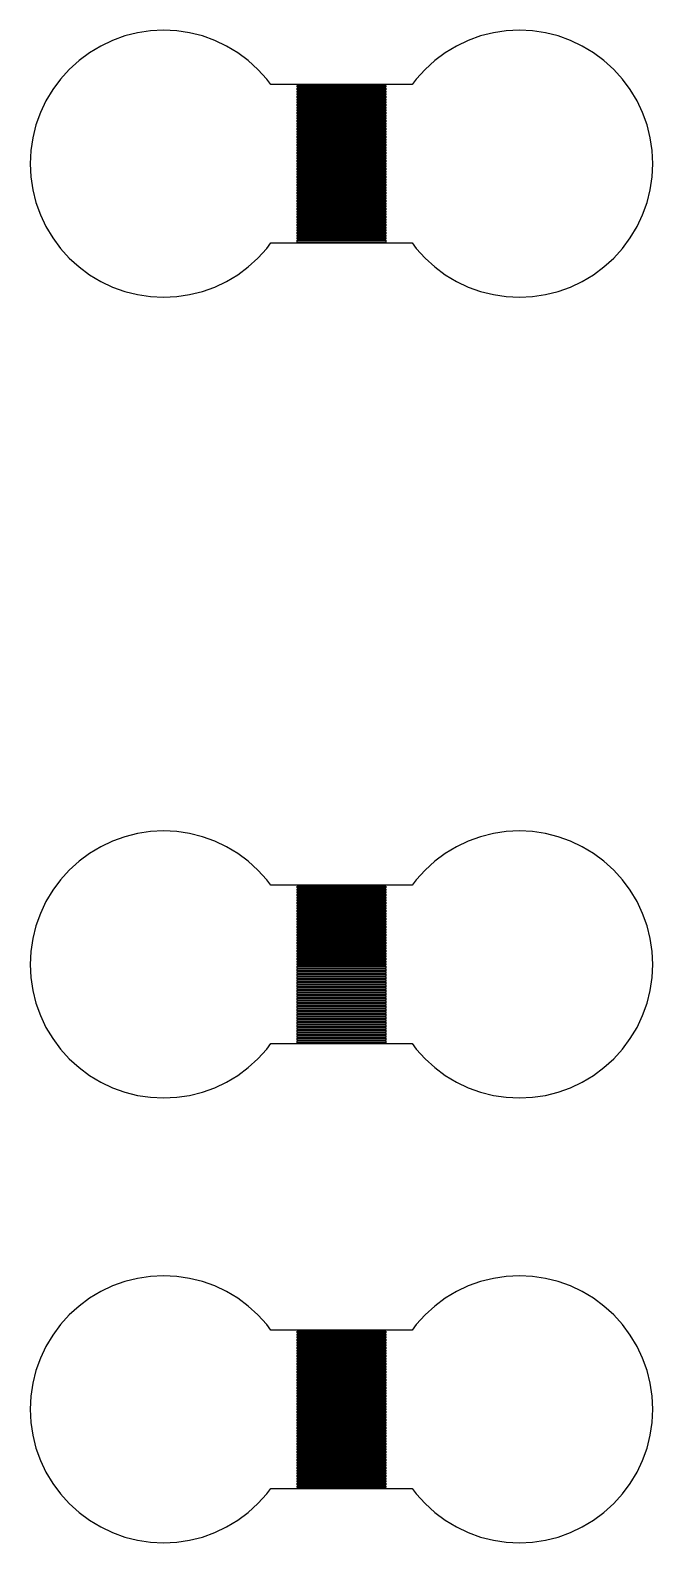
# Model space of a CAD drawing. Extents: x 3.5 to 66.5, y 3 to 67.
# Drawn here: x 3.5 to 10.5, y 17 to 34 of the extents above; entities that cross this region are included whole.
import ezdxf

# ---------------------------------------------------------------- set-up
doc = ezdxf.new("R2010")
doc.units = 0

msp = doc.modelspace()

# ---------------------------------------------------------------- linework, layer by layer
for p, q in [((4.42598, 33.8858), (4.29291, 33.8229)), ((4.56458, 33.9354), (4.42598, 33.8858)), ((4.70737, 33.9712), (4.56458, 33.9354)), ((4.85298, 33.9928), (4.70737, 33.9712)), ((5, 34), (4.85298, 33.9928)), ((5.14703, 33.9928), (5, 34)), ((5.29265, 33.9712), (5.14703, 33.9928)), ((5.43544, 33.9354), (5.29265, 33.9712)), ((5.57404, 33.8858), (5.43544, 33.9354)), ((5.70711, 33.8229), (5.57404, 33.8858)), ((8.42596, 33.8858), (8.29289, 33.8229)), ((8.56456, 33.9354), (8.42596, 33.8858)), ((8.70735, 33.9712), (8.56456, 33.9354)), ((8.85297, 33.9928), (8.70735, 33.9712)), ((9, 34), (8.85297, 33.9928)), ((9.14702, 33.9928), (9, 34)), ((9.29263, 33.9712), (9.14702, 33.9928)), ((9.43542, 33.9354), (9.29263, 33.9712)), ((9.57402, 33.8858), (9.43542, 33.9354)), ((9.70709, 33.8229), (9.57402, 33.8858)), ((4.16666, 33.7472), (4.04842, 33.6595)), ((4.29291, 33.8229), (4.16666, 33.7472)), ((5.83336, 33.7472), (5.70711, 33.8229)), ((5.9516, 33.6595), (5.83336, 33.7472)), ((8.16664, 33.7472), (8.0484, 33.6595)), ((8.29289, 33.8229), (8.16664, 33.7472)), ((9.83334, 33.7472), (9.70709, 33.8229)), ((9.95158, 33.6595), (9.83334, 33.7472)), ((3.93935, 33.5607), (3.84048, 33.4516)), ((4.04842, 33.6595), (3.93935, 33.5607)), ((6.06067, 33.5607), (5.9516, 33.6595)), ((6.15953, 33.4516), (6.06067, 33.5607)), ((7.93933, 33.5607), (7.84047, 33.4516)), ((8.0484, 33.6595), (7.93933, 33.5607)), ((10.0607, 33.5607), (9.95158, 33.6595)), ((10.1595, 33.4516), (10.0607, 33.5607)), ((3.75281, 33.3333), (3.67712, 33.2071)), ((3.84048, 33.4516), (3.75281, 33.3333)), ((6.2052, 33.39), (6.15953, 33.4516)), ((7.7948, 33.39), (6.2052, 33.39)), ((6.5, 33.36), (6.5, 33.38)), ((6.5, 33.38), (7.5, 33.38)), ((7.5, 33.36), (6.5, 33.36)), ((6.5, 33.33), (6.5, 33.35)), ((6.5, 33.35), (7.5, 33.35)), ((7.5, 33.33), (6.5, 33.33)), ((6.5, 33.3), (6.5, 33.32)), ((6.5, 33.32), (7.5, 33.32)), ((7.5, 33.38), (7.5, 33.36)), ((7.5, 33.35), (7.5, 33.33)), ((7.5, 33.32), (7.5, 33.3)), ((7.84047, 33.4516), (7.7948, 33.39)), ((10.2472, 33.3333), (10.1595, 33.4516)), ((10.3229, 33.2071), (10.2472, 33.3333)), ((3.67712, 33.2071), (3.61418, 33.074)), ((7.5, 33.3), (6.5, 33.3)), ((6.5, 33.27), (6.5, 33.29)), ((6.5, 33.29), (7.5, 33.29)), ((7.5, 33.27), (6.5, 33.27)), ((6.5, 33.24), (6.5, 33.26)), ((6.5, 33.26), (7.5, 33.26)), ((7.5, 33.24), (6.5, 33.24)), ((6.5, 33.21), (6.5, 33.23)), ((6.5, 33.23), (7.5, 33.23)), ((7.5, 33.21), (6.5, 33.21)), ((6.5, 33.18), (6.5, 33.2)), ((6.5, 33.2), (7.5, 33.2)), ((7.5, 33.18), (6.5, 33.18)), ((6.5, 33.15), (6.5, 33.17)), ((6.5, 33.17), (7.5, 33.17)), ((7.5, 33.29), (7.5, 33.27)), ((7.5, 33.26), (7.5, 33.24)), ((7.5, 33.23), (7.5, 33.21)), ((7.5, 33.2), (7.5, 33.18)), ((7.5, 33.17), (7.5, 33.15)), ((10.3858, 33.074), (10.3229, 33.2071)), ((3.61418, 33.074), (3.56459, 32.9354)), ((7.5, 33.15), (6.5, 33.15)), ((6.5, 33.12), (6.5, 33.14)), ((6.5, 33.14), (7.5, 33.14)), ((7.5, 33.12), (6.5, 33.12)), ((6.5, 33.09), (6.5, 33.11)), ((6.5, 33.11), (7.5, 33.11)), ((7.5, 33.09), (6.5, 33.09)), ((6.5, 33.06), (6.5, 33.08)), ((6.5, 33.08), (7.5, 33.08)), ((7.5, 33.06), (6.5, 33.06)), ((6.5, 33.03), (6.5, 33.05)), ((6.5, 33.05), (7.5, 33.05)), ((7.5, 33.03), (6.5, 33.03)), ((6.5, 33), (6.5, 33.02)), ((6.5, 33.02), (7.5, 33.02)), ((7.5, 33), (6.5, 33)), ((6.5, 32.97), (6.5, 32.99)), ((6.5, 32.99), (7.5, 32.99)), ((7.5, 33.14), (7.5, 33.12)), ((7.5, 33.11), (7.5, 33.09)), ((7.5, 33.08), (7.5, 33.06)), ((7.5, 33.05), (7.5, 33.03)), ((7.5, 33.02), (7.5, 33)), ((7.5, 32.99), (7.5, 32.97)), ((10.4354, 32.9354), (10.3858, 33.074)), ((3.56459, 32.9354), (3.52882, 32.7926)), ((7.5, 32.97), (6.5, 32.97)), ((6.5, 32.94), (6.5, 32.96)), ((6.5, 32.96), (7.5, 32.96)), ((7.5, 32.94), (6.5, 32.94)), ((6.5, 32.91), (6.5, 32.93)), ((6.5, 32.93), (7.5, 32.93)), ((7.5, 32.91), (6.5, 32.91)), ((6.5, 32.88), (6.5, 32.9)), ((6.5, 32.9), (7.5, 32.9)), ((7.5, 32.88), (6.5, 32.88)), ((6.5, 32.85), (6.5, 32.87)), ((6.5, 32.87), (7.5, 32.87)), ((7.5, 32.85), (6.5, 32.85)), ((6.5, 32.82), (6.5, 32.84)), ((6.5, 32.84), (7.5, 32.84)), ((7.5, 32.82), (6.5, 32.82)), ((6.5, 32.79), (6.5, 32.81)), ((6.5, 32.81), (7.5, 32.81)), ((7.5, 32.96), (7.5, 32.94)), ((7.5, 32.93), (7.5, 32.91)), ((7.5, 32.9), (7.5, 32.88)), ((7.5, 32.87), (7.5, 32.85)), ((7.5, 32.84), (7.5, 32.82)), ((7.5, 32.81), (7.5, 32.79)), ((10.4712, 32.7926), (10.4354, 32.9354)), ((3.50723, 32.647), (3.5, 32.5)), ((3.52882, 32.7926), (3.50723, 32.647)), ((7.5, 32.79), (6.5, 32.79)), ((6.5, 32.76), (6.5, 32.78)), ((6.5, 32.78), (7.5, 32.78)), ((7.5, 32.76), (6.5, 32.76)), ((6.5, 32.73), (6.5, 32.75)), ((6.5, 32.75), (7.5, 32.75)), ((7.5, 32.73), (6.5, 32.73)), ((6.5, 32.7), (6.5, 32.72)), ((6.5, 32.72), (7.5, 32.72)), ((7.5, 32.7), (6.5, 32.7)), ((6.5, 32.67), (6.5, 32.69)), ((6.5, 32.69), (7.5, 32.69)), ((7.5, 32.67), (6.5, 32.67)), ((6.5, 32.64), (6.5, 32.66)), ((6.5, 32.66), (7.5, 32.66)), ((7.5, 32.64), (6.5, 32.64)), ((7.5, 32.78), (7.5, 32.76)), ((7.5, 32.75), (7.5, 32.73)), ((7.5, 32.72), (7.5, 32.7)), ((7.5, 32.69), (7.5, 32.67)), ((7.5, 32.66), (7.5, 32.64)), ((10.4928, 32.647), (10.4712, 32.7926)), ((10.5, 32.5), (10.4928, 32.647)), ((3.5, 32.5), (3.50723, 32.353)), ((6.5, 32.61), (6.5, 32.63)), ((6.5, 32.63), (7.5, 32.63)), ((7.5, 32.61), (6.5, 32.61)), ((6.5, 32.58), (6.5, 32.6)), ((6.5, 32.6), (7.5, 32.6)), ((7.5, 32.58), (6.5, 32.58)), ((6.5, 32.55), (6.5, 32.57)), ((6.5, 32.57), (7.5, 32.57)), ((7.5, 32.55), (6.5, 32.55)), ((6.5, 32.52), (6.5, 32.54)), ((6.5, 32.54), (7.5, 32.54)), ((7.5, 32.52), (6.5, 32.52)), ((6.5, 32.49), (6.5, 32.51)), ((6.5, 32.51), (7.5, 32.51)), ((7.5, 32.49), (6.5, 32.49)), ((6.5, 32.46), (6.5, 32.48)), ((6.5, 32.48), (7.5, 32.48)), ((7.5, 32.63), (7.5, 32.61)), ((7.5, 32.6), (7.5, 32.58)), ((7.5, 32.57), (7.5, 32.55)), ((7.5, 32.54), (7.5, 32.52)), ((7.5, 32.51), (7.5, 32.49)), ((7.5, 32.48), (7.5, 32.46)), ((10.4928, 32.353), (10.5, 32.5)), ((3.50723, 32.353), (3.52882, 32.2074)), ((7.5, 32.46), (6.5, 32.46)), ((6.5, 32.43), (6.5, 32.45)), ((6.5, 32.45), (7.5, 32.45)), ((7.5, 32.43), (6.5, 32.43)), ((6.5, 32.4), (6.5, 32.42)), ((6.5, 32.42), (7.5, 32.42)), ((7.5, 32.4), (6.5, 32.4)), ((6.5, 32.37), (6.5, 32.39)), ((6.5, 32.39), (7.5, 32.39)), ((7.5, 32.37), (6.5, 32.37)), ((6.5, 32.34), (6.5, 32.36)), ((6.5, 32.36), (7.5, 32.36)), ((7.5, 32.34), (6.5, 32.34)), ((6.5, 32.31), (6.5, 32.33)), ((6.5, 32.33), (7.5, 32.33)), ((7.5, 32.31), (6.5, 32.31)), ((7.5, 32.45), (7.5, 32.43)), ((7.5, 32.42), (7.5, 32.4)), ((7.5, 32.39), (7.5, 32.37)), ((7.5, 32.36), (7.5, 32.34)), ((7.5, 32.33), (7.5, 32.31)), ((10.4712, 32.2074), (10.4928, 32.353)), ((3.52882, 32.2074), (3.56459, 32.0646)), ((6.5, 32.28), (6.5, 32.3)), ((6.5, 32.3), (7.5, 32.3)), ((7.5, 32.28), (6.5, 32.28)), ((6.5, 32.25), (6.5, 32.27)), ((6.5, 32.27), (7.5, 32.27)), ((7.5, 32.25), (6.5, 32.25)), ((6.5, 32.22), (6.5, 32.24)), ((6.5, 32.24), (7.5, 32.24)), ((7.5, 32.22), (6.5, 32.22)), ((6.5, 32.19), (6.5, 32.21)), ((6.5, 32.21), (7.5, 32.21)), ((7.5, 32.19), (6.5, 32.19)), ((6.5, 32.16), (6.5, 32.18)), ((6.5, 32.18), (7.5, 32.18)), ((7.5, 32.16), (6.5, 32.16)), ((6.5, 32.13), (6.5, 32.15)), ((6.5, 32.15), (7.5, 32.15)), ((7.5, 32.13), (6.5, 32.13)), ((7.5, 32.3), (7.5, 32.28)), ((7.5, 32.27), (7.5, 32.25)), ((7.5, 32.24), (7.5, 32.22)), ((7.5, 32.21), (7.5, 32.19)), ((7.5, 32.18), (7.5, 32.16)), ((7.5, 32.15), (7.5, 32.13)), ((10.4354, 32.0646), (10.4712, 32.2074)), ((3.56459, 32.0646), (3.61418, 31.926)), ((6.5, 32.1), (6.5, 32.12)), ((6.5, 32.12), (7.5, 32.12)), ((7.5, 32.1), (6.5, 32.1)), ((6.5, 32.07), (6.5, 32.09)), ((6.5, 32.09), (7.5, 32.09)), ((7.5, 32.07), (6.5, 32.07)), ((6.5, 32.04), (6.5, 32.06)), ((6.5, 32.06), (7.5, 32.06)), ((7.5, 32.04), (6.5, 32.04)), ((6.5, 32.01), (6.5, 32.03)), ((6.5, 32.03), (7.5, 32.03)), ((7.5, 32.01), (6.5, 32.01)), ((6.5, 31.98), (6.5, 32)), ((6.5, 32), (7.5, 32)), ((7.5, 31.98), (6.5, 31.98)), ((6.5, 31.95), (6.5, 31.97)), ((6.5, 31.97), (7.5, 31.97)), ((7.5, 32.12), (7.5, 32.1)), ((7.5, 32.09), (7.5, 32.07)), ((7.5, 32.06), (7.5, 32.04)), ((7.5, 32.03), (7.5, 32.01)), ((7.5, 32), (7.5, 31.98)), ((7.5, 31.97), (7.5, 31.95)), ((10.3858, 31.926), (10.4354, 32.0646)), ((3.61418, 31.926), (3.67712, 31.7929)), ((3.67712, 31.7929), (3.75281, 31.6667)), ((7.5, 31.95), (6.5, 31.95)), ((6.5, 31.92), (6.5, 31.94)), ((6.5, 31.94), (7.5, 31.94)), ((7.5, 31.92), (6.5, 31.92)), ((6.5, 31.89), (6.5, 31.91)), ((6.5, 31.91), (7.5, 31.91)), ((7.5, 31.89), (6.5, 31.89)), ((6.5, 31.86), (6.5, 31.88)), ((6.5, 31.88), (7.5, 31.88)), ((7.5, 31.86), (6.5, 31.86)), ((6.5, 31.83), (6.5, 31.85)), ((6.5, 31.85), (7.5, 31.85)), ((7.5, 31.83), (6.5, 31.83)), ((6.5, 31.8), (6.5, 31.82)), ((6.5, 31.82), (7.5, 31.82)), ((7.5, 31.8), (6.5, 31.8)), ((7.5, 31.94), (7.5, 31.92)), ((7.5, 31.91), (7.5, 31.89)), ((7.5, 31.88), (7.5, 31.86)), ((7.5, 31.85), (7.5, 31.83)), ((7.5, 31.82), (7.5, 31.8)), ((10.2472, 31.6667), (10.3229, 31.7929)), ((10.3229, 31.7929), (10.3858, 31.926)), ((3.75281, 31.6667), (3.84048, 31.5484)), ((6.5, 31.77), (6.5, 31.79)), ((6.5, 31.79), (7.5, 31.79)), ((7.5, 31.77), (6.5, 31.77)), ((6.5, 31.74), (6.5, 31.76)), ((6.5, 31.76), (7.5, 31.76)), ((7.5, 31.74), (6.5, 31.74)), ((6.5, 31.71), (6.5, 31.73)), ((6.5, 31.73), (7.5, 31.73)), ((7.5, 31.71), (6.5, 31.71)), ((6.5, 31.68), (6.5, 31.7)), ((6.5, 31.7), (7.5, 31.7)), ((7.5, 31.68), (6.5, 31.68)), ((6.5, 31.65), (6.5, 31.67)), ((6.5, 31.67), (7.5, 31.67)), ((7.5, 31.65), (6.5, 31.65)), ((6.5, 31.62), (6.5, 31.64)), ((6.5, 31.64), (7.5, 31.64)), ((7.5, 31.62), (6.5, 31.62)), ((7.5, 31.79), (7.5, 31.77)), ((7.5, 31.76), (7.5, 31.74)), ((7.5, 31.73), (7.5, 31.71)), ((7.5, 31.7), (7.5, 31.68)), ((7.5, 31.67), (7.5, 31.65)), ((7.5, 31.64), (7.5, 31.62)), ((10.1595, 31.5484), (10.2472, 31.6667)), ((3.84048, 31.5484), (3.93935, 31.4393)), ((6.06067, 31.4393), (6.15953, 31.5484)), ((6.15953, 31.5484), (6.2052, 31.61)), ((6.2052, 31.61), (7.7948, 31.61)), ((7.7948, 31.61), (7.84047, 31.5484)), ((7.84047, 31.5484), (7.93933, 31.4393)), ((10.0607, 31.4393), (10.1595, 31.5484)), ((3.93935, 31.4393), (4.04842, 31.3405)), ((4.04842, 31.3405), (4.16666, 31.2528)), ((5.83336, 31.2528), (5.9516, 31.3405)), ((5.9516, 31.3405), (6.06067, 31.4393)), ((7.93933, 31.4393), (8.0484, 31.3405)), ((8.0484, 31.3405), (8.16664, 31.2528)), ((9.83334, 31.2528), (9.95158, 31.3405)), ((9.95158, 31.3405), (10.0607, 31.4393)), ((4.16666, 31.2528), (4.29291, 31.1771)), ((4.29291, 31.1771), (4.42598, 31.1142)), ((4.42598, 31.1142), (4.56458, 31.0646)), ((5.43544, 31.0646), (5.57404, 31.1142)), ((5.57404, 31.1142), (5.70711, 31.1771)), ((5.70711, 31.1771), (5.83336, 31.2528)), ((8.16664, 31.2528), (8.29289, 31.1771)), ((8.29289, 31.1771), (8.42596, 31.1142)), ((8.42596, 31.1142), (8.56456, 31.0646)), ((9.43542, 31.0646), (9.57402, 31.1142)), ((9.57402, 31.1142), (9.70709, 31.1771)), ((9.70709, 31.1771), (9.83334, 31.2528)), ((4.56458, 31.0646), (4.70737, 31.0288)), ((4.70737, 31.0288), (4.85298, 31.0072)), ((4.85298, 31.0072), (5, 31)), ((5, 31), (5.14703, 31.0072)), ((5.14703, 31.0072), (5.29265, 31.0288)), ((5.29265, 31.0288), (5.43544, 31.0646)), ((8.56456, 31.0646), (8.70735, 31.0288)), ((8.70735, 31.0288), (8.85297, 31.0072)), ((8.85297, 31.0072), (9, 31)), ((9, 31), (9.14702, 31.0072)), ((9.14702, 31.0072), (9.29263, 31.0288)), ((9.29263, 31.0288), (9.43542, 31.0646)), ((4.85298, 24.9928), (4.70737, 24.9712)), ((5, 25), (4.85298, 24.9928)), ((5.14703, 24.9928), (5, 25)), ((5.29265, 24.9712), (5.14703, 24.9928)), ((8.85297, 24.9928), (8.70735, 24.9712)), ((9, 25), (8.85297, 24.9928)), ((9.14702, 24.9928), (9, 25)), ((9.29263, 24.9712), (9.14702, 24.9928)), ((4.29291, 24.8229), (4.16666, 24.7472)), ((4.42598, 24.8858), (4.29291, 24.8229)), ((4.56458, 24.9354), (4.42598, 24.8858)), ((4.70737, 24.9712), (4.56458, 24.9354)), ((5.43544, 24.9354), (5.29265, 24.9712)), ((5.57404, 24.8858), (5.43544, 24.9354)), ((5.70711, 24.8229), (5.57404, 24.8858)), ((5.83336, 24.7472), (5.70711, 24.8229)), ((8.29289, 24.8229), (8.16664, 24.7472)), ((8.42596, 24.8858), (8.29289, 24.8229)), ((8.56456, 24.9354), (8.42596, 24.8858)), ((8.70735, 24.9712), (8.56456, 24.9354)), ((9.43542, 24.9354), (9.29263, 24.9712)), ((9.57402, 24.8858), (9.43542, 24.9354)), ((9.70709, 24.8229), (9.57402, 24.8858)), ((9.83334, 24.7472), (9.70709, 24.8229)), ((4.04842, 24.6595), (3.93935, 24.5607)), ((4.16666, 24.7472), (4.04842, 24.6595)), ((5.9516, 24.6595), (5.83336, 24.7472)), ((6.06067, 24.5607), (5.9516, 24.6595)), ((8.0484, 24.6595), (7.93933, 24.5607)), ((8.16664, 24.7472), (8.0484, 24.6595)), ((9.95158, 24.6595), (9.83334, 24.7472)), ((10.0607, 24.5607), (9.95158, 24.6595)), ((3.93935, 24.5607), (3.84048, 24.4516)), ((6.15953, 24.4516), (6.06067, 24.5607)), ((7.93933, 24.5607), (7.84047, 24.4516)), ((10.1595, 24.4516), (10.0607, 24.5607)), ((3.75281, 24.3333), (3.67712, 24.2071)), ((3.84048, 24.4516), (3.75281, 24.3333)), ((6.2052, 24.39), (6.15953, 24.4516)), ((7.7948, 24.39), (6.2052, 24.39)), ((6.5, 24.36), (6.5, 24.38)), ((6.5, 24.38), (7.5, 24.38)), ((7.5, 24.36), (6.5, 24.36)), ((6.5, 24.33), (6.5, 24.35)), ((6.5, 24.35), (7.5, 24.35)), ((7.5, 24.33), (6.5, 24.33)), ((6.5, 24.3), (6.5, 24.32)), ((6.5, 24.32), (7.5, 24.32)), ((7.5, 24.38), (7.5, 24.36)), ((7.5, 24.35), (7.5, 24.33)), ((7.5, 24.32), (7.5, 24.3)), ((7.84047, 24.4516), (7.7948, 24.39)), ((10.2472, 24.3333), (10.1595, 24.4516)), ((10.3229, 24.2071), (10.2472, 24.3333)), ((3.67712, 24.2071), (3.61418, 24.074)), ((7.5, 24.3), (6.5, 24.3)), ((6.5, 24.27), (6.5, 24.29)), ((6.5, 24.29), (7.5, 24.29)), ((7.5, 24.27), (6.5, 24.27)), ((6.5, 24.24), (6.5, 24.26)), ((6.5, 24.26), (7.5, 24.26)), ((7.5, 24.24), (6.5, 24.24)), ((6.5, 24.21), (6.5, 24.23)), ((6.5, 24.23), (7.5, 24.23)), ((7.5, 24.21), (6.5, 24.21)), ((6.5, 24.18), (6.5, 24.2)), ((6.5, 24.2), (7.5, 24.2)), ((7.5, 24.18), (6.5, 24.18)), ((6.5, 24.15), (6.5, 24.17)), ((6.5, 24.17), (7.5, 24.17)), ((7.5, 24.15), (6.5, 24.15)), ((6.5, 24.12), (6.5, 24.14)), ((6.5, 24.14), (7.5, 24.14)), ((7.5, 24.29), (7.5, 24.27)), ((7.5, 24.26), (7.5, 24.24)), ((7.5, 24.23), (7.5, 24.21)), ((7.5, 24.2), (7.5, 24.18)), ((7.5, 24.17), (7.5, 24.15)), ((7.5, 24.14), (7.5, 24.12)), ((10.3858, 24.074), (10.3229, 24.2071)), ((3.61418, 24.074), (3.56459, 23.9354)), ((7.5, 24.12), (6.5, 24.12)), ((6.5, 24.09), (6.5, 24.11)), ((6.5, 24.11), (7.5, 24.11)), ((7.5, 24.09), (6.5, 24.09)), ((6.5, 24.06), (6.5, 24.08)), ((6.5, 24.08), (7.5, 24.08)), ((7.5, 24.06), (6.5, 24.06)), ((6.5, 24.03), (6.5, 24.05)), ((6.5, 24.05), (7.5, 24.05)), ((7.5, 24.03), (6.5, 24.03)), ((6.5, 24), (6.5, 24.02)), ((6.5, 24.02), (7.5, 24.02)), ((7.5, 24), (6.5, 24)), ((6.5, 23.97), (6.5, 23.99)), ((6.5, 23.99), (7.5, 23.99)), ((7.5, 24.11), (7.5, 24.09)), ((7.5, 24.08), (7.5, 24.06)), ((7.5, 24.05), (7.5, 24.03)), ((7.5, 24.02), (7.5, 24)), ((7.5, 23.99), (7.5, 23.97)), ((10.4354, 23.9354), (10.3858, 24.074)), ((3.56459, 23.9354), (3.52882, 23.7926)), ((7.5, 23.97), (6.5, 23.97)), ((6.5, 23.94), (6.5, 23.96)), ((6.5, 23.96), (7.5, 23.96)), ((7.5, 23.94), (6.5, 23.94)), ((6.5, 23.91), (6.5, 23.93)), ((6.5, 23.93), (7.5, 23.93)), ((7.5, 23.91), (6.5, 23.91)), ((6.5, 23.88), (6.5, 23.9)), ((6.5, 23.9), (7.5, 23.9)), ((7.5, 23.88), (6.5, 23.88)), ((6.5, 23.85), (6.5, 23.87)), ((6.5, 23.87), (7.5, 23.87)), ((7.5, 23.85), (6.5, 23.85)), ((6.5, 23.82), (6.5, 23.84)), ((6.5, 23.84), (7.5, 23.84)), ((7.5, 23.82), (6.5, 23.82)), ((6.5, 23.79), (6.5, 23.81)), ((6.5, 23.81), (7.5, 23.81)), ((7.5, 23.96), (7.5, 23.94)), ((7.5, 23.93), (7.5, 23.91)), ((7.5, 23.9), (7.5, 23.88)), ((7.5, 23.87), (7.5, 23.85)), ((7.5, 23.84), (7.5, 23.82)), ((7.5, 23.81), (7.5, 23.79)), ((10.4712, 23.7926), (10.4354, 23.9354)), ((3.50723, 23.647), (3.5, 23.5)), ((3.52882, 23.7926), (3.50723, 23.647)), ((7.5, 23.79), (6.5, 23.79)), ((6.5, 23.76), (6.5, 23.78)), ((6.5, 23.78), (7.5, 23.78)), ((7.5, 23.76), (6.5, 23.76)), ((6.5, 23.73), (6.5, 23.75)), ((6.5, 23.75), (7.5, 23.75)), ((7.5, 23.73), (6.5, 23.73)), ((6.5, 23.7), (6.5, 23.72)), ((6.5, 23.72), (7.5, 23.72)), ((7.5, 23.7), (6.5, 23.7)), ((6.5, 23.67), (6.5, 23.69)), ((6.5, 23.69), (7.5, 23.69)), ((7.5, 23.67), (6.5, 23.67)), ((6.5, 23.64), (6.5, 23.66)), ((6.5, 23.66), (7.5, 23.66)), ((7.5, 23.64), (6.5, 23.64)), ((7.5, 23.78), (7.5, 23.76)), ((7.5, 23.75), (7.5, 23.73)), ((7.5, 23.72), (7.5, 23.7)), ((7.5, 23.69), (7.5, 23.67)), ((7.5, 23.66), (7.5, 23.64)), ((10.4928, 23.647), (10.4712, 23.7926)), ((10.5, 23.5), (10.4928, 23.647)), ((3.5, 23.5), (3.50723, 23.353)), ((6.5, 23.61), (6.5, 23.63)), ((6.5, 23.63), (7.5, 23.63)), ((7.5, 23.61), (6.5, 23.61)), ((6.5, 23.58), (6.5, 23.6)), ((6.5, 23.6), (7.5, 23.6)), ((7.5, 23.58), (6.5, 23.58)), ((6.5, 23.55), (6.5, 23.57)), ((6.5, 23.57), (7.5, 23.57)), ((7.5, 23.55), (6.5, 23.55)), ((6.5, 23.52), (6.5, 23.54)), ((6.5, 23.54), (7.5, 23.54)), ((7.5, 23.52), (6.5, 23.52)), ((6.5, 23.49), (6.5, 23.51)), ((6.5, 23.51), (7.5, 23.51)), ((7.5, 23.49), (6.5, 23.49)), ((6.5, 23.46), (6.5, 23.48)), ((6.5, 23.48), (7.5, 23.48)), ((7.5, 23.46), (6.5, 23.46)), ((7.5, 23.63), (7.5, 23.61)), ((7.5, 23.6), (7.5, 23.58)), ((7.5, 23.57), (7.5, 23.55)), ((7.5, 23.54), (7.5, 23.52)), ((7.5, 23.51), (7.5, 23.49)), ((7.5, 23.48), (7.5, 23.46)), ((10.4928, 23.353), (10.5, 23.5)), ((3.50723, 23.353), (3.52882, 23.2074)), ((6.5, 23.43), (6.5, 23.45)), ((6.5, 23.45), (7.5, 23.45)), ((7.5, 23.43), (6.5, 23.43)), ((6.5, 23.4), (6.5, 23.42)), ((6.5, 23.42), (7.5, 23.42)), ((7.5, 23.4), (6.5, 23.4)), ((6.5, 23.37), (6.5, 23.39)), ((6.5, 23.39), (7.5, 23.39)), ((7.5, 23.37), (6.5, 23.37)), ((6.5, 23.34), (6.5, 23.36)), ((6.5, 23.36), (7.5, 23.36)), ((7.5, 23.34), (6.5, 23.34)), ((6.5, 23.31), (6.5, 23.33)), ((6.5, 23.33), (7.5, 23.33)), ((7.5, 23.31), (6.5, 23.31)), ((6.5, 23.28), (6.5, 23.3)), ((6.5, 23.3), (7.5, 23.3)), ((7.5, 23.45), (7.5, 23.43)), ((7.5, 23.42), (7.5, 23.4)), ((7.5, 23.39), (7.5, 23.37)), ((7.5, 23.36), (7.5, 23.34)), ((7.5, 23.33), (7.5, 23.31)), ((7.5, 23.3), (7.5, 23.28)), ((10.4712, 23.2074), (10.4928, 23.353)), ((3.52882, 23.2074), (3.56459, 23.0646)), ((7.5, 23.28), (6.5, 23.28)), ((6.5, 23.25), (6.5, 23.27)), ((6.5, 23.27), (7.5, 23.27)), ((7.5, 23.25), (6.5, 23.25)), ((6.5, 23.22), (6.5, 23.24)), ((6.5, 23.24), (7.5, 23.24)), ((7.5, 23.22), (6.5, 23.22)), ((6.5, 23.19), (6.5, 23.21)), ((6.5, 23.21), (7.5, 23.21)), ((7.5, 23.19), (6.5, 23.19)), ((6.5, 23.16), (6.5, 23.18)), ((6.5, 23.18), (7.5, 23.18)), ((7.5, 23.16), (6.5, 23.16)), ((6.5, 23.13), (6.5, 23.15)), ((6.5, 23.15), (7.5, 23.15)), ((7.5, 23.13), (6.5, 23.13)), ((6.5, 23.1), (6.5, 23.12)), ((6.5, 23.12), (7.5, 23.12)), ((7.5, 23.27), (7.5, 23.25)), ((7.5, 23.24), (7.5, 23.22)), ((7.5, 23.21), (7.5, 23.19)), ((7.5, 23.18), (7.5, 23.16)), ((7.5, 23.15), (7.5, 23.13)), ((7.5, 23.12), (7.5, 23.1)), ((10.4354, 23.0646), (10.4712, 23.2074)), ((3.56459, 23.0646), (3.61418, 22.926)), ((7.5, 23.1), (6.5, 23.1)), ((6.5, 23.07), (6.5, 23.09)), ((6.5, 23.09), (7.5, 23.09)), ((7.5, 23.07), (6.5, 23.07)), ((6.5, 23.04), (6.5, 23.06)), ((6.5, 23.06), (7.5, 23.06)), ((7.5, 23.04), (6.5, 23.04)), ((6.5, 23.01), (6.5, 23.03)), ((6.5, 23.03), (7.5, 23.03)), ((7.5, 23.01), (6.5, 23.01)), ((6.5, 22.98), (6.5, 23)), ((6.5, 23), (7.5, 23)), ((7.5, 22.98), (6.5, 22.98)), ((6.5, 22.95), (6.5, 22.97)), ((6.5, 22.97), (7.5, 22.97)), ((7.5, 22.95), (6.5, 22.95)), ((7.5, 23.09), (7.5, 23.07)), ((7.5, 23.06), (7.5, 23.04)), ((7.5, 23.03), (7.5, 23.01)), ((7.5, 23), (7.5, 22.98)), ((7.5, 22.97), (7.5, 22.95)), ((10.3858, 22.926), (10.4354, 23.0646)), ((3.61418, 22.926), (3.67712, 22.7929)), ((3.67712, 22.7929), (3.75281, 22.6667)), ((6.5, 22.92), (6.5, 22.94)), ((6.5, 22.94), (7.5, 22.94)), ((7.5, 22.92), (6.5, 22.92)), ((6.5, 22.89), (6.5, 22.91)), ((6.5, 22.91), (7.5, 22.91)), ((7.5, 22.89), (6.5, 22.89)), ((6.5, 22.86), (6.5, 22.88)), ((6.5, 22.88), (7.5, 22.88)), ((7.5, 22.86), (6.5, 22.86)), ((6.5, 22.83), (6.5, 22.85)), ((6.5, 22.85), (7.5, 22.85)), ((7.5, 22.83), (6.5, 22.83)), ((6.5, 22.8), (6.5, 22.82)), ((6.5, 22.82), (7.5, 22.82)), ((7.5, 22.8), (6.5, 22.8)), ((6.5, 22.77), (6.5, 22.79)), ((6.5, 22.79), (7.5, 22.79)), ((7.5, 22.94), (7.5, 22.92)), ((7.5, 22.91), (7.5, 22.89)), ((7.5, 22.88), (7.5, 22.86)), ((7.5, 22.85), (7.5, 22.83)), ((7.5, 22.82), (7.5, 22.8)), ((7.5, 22.79), (7.5, 22.77)), ((10.2472, 22.6667), (10.3229, 22.7929)), ((10.3229, 22.7929), (10.3858, 22.926)), ((3.75281, 22.6667), (3.84048, 22.5484)), ((6.15953, 22.5484), (6.2052, 22.61)), ((6.2052, 22.61), (7.7948, 22.61)), ((7.5, 22.77), (6.5, 22.77)), ((6.5, 22.74), (6.5, 22.76)), ((6.5, 22.76), (7.5, 22.76)), ((7.5, 22.74), (6.5, 22.74)), ((6.5, 22.71), (6.5, 22.73)), ((6.5, 22.73), (7.5, 22.73)), ((7.5, 22.71), (6.5, 22.71)), ((6.5, 22.68), (6.5, 22.7)), ((6.5, 22.7), (7.5, 22.7)), ((7.5, 22.68), (6.5, 22.68)), ((6.5, 22.65), (6.5, 22.67)), ((6.5, 22.67), (7.5, 22.67)), ((7.5, 22.65), (6.5, 22.65)), ((6.5, 22.62), (6.5, 22.64)), ((6.5, 22.64), (7.5, 22.64)), ((7.5, 22.62), (6.5, 22.62)), ((7.5, 22.76), (7.5, 22.74)), ((7.5, 22.73), (7.5, 22.71)), ((7.5, 22.7), (7.5, 22.68)), ((7.5, 22.67), (7.5, 22.65)), ((7.5, 22.64), (7.5, 22.62)), ((7.7948, 22.61), (7.84047, 22.5484)), ((10.1595, 22.5484), (10.2472, 22.6667)), ((3.84048, 22.5484), (3.93935, 22.4393)), ((6.06067, 22.4393), (6.15953, 22.5484)), ((7.84047, 22.5484), (7.93933, 22.4393)), ((10.0607, 22.4393), (10.1595, 22.5484)), ((3.93935, 22.4393), (4.04842, 22.3405)), ((4.04842, 22.3405), (4.16666, 22.2528)), ((5.83336, 22.2528), (5.9516, 22.3405)), ((5.9516, 22.3405), (6.06067, 22.4393)), ((7.93933, 22.4393), (8.0484, 22.3405)), ((8.0484, 22.3405), (8.16664, 22.2528)), ((9.83334, 22.2528), (9.95158, 22.3405)), ((9.95158, 22.3405), (10.0607, 22.4393)), ((4.16666, 22.2528), (4.29291, 22.1771)), ((4.29291, 22.1771), (4.42598, 22.1142)), ((4.42598, 22.1142), (4.56458, 22.0646)), ((5.43544, 22.0646), (5.57404, 22.1142)), ((5.57404, 22.1142), (5.70711, 22.1771)), ((5.70711, 22.1771), (5.83336, 22.2528)), ((8.16664, 22.2528), (8.29289, 22.1771)), ((8.29289, 22.1771), (8.42596, 22.1142)), ((8.42596, 22.1142), (8.56456, 22.0646)), ((9.43542, 22.0646), (9.57402, 22.1142)), ((9.57402, 22.1142), (9.70709, 22.1771)), ((9.70709, 22.1771), (9.83334, 22.2528)), ((4.56458, 22.0646), (4.70737, 22.0288)), ((4.70737, 22.0288), (4.85298, 22.0072)), ((4.85298, 22.0072), (5, 22)), ((5, 22), (5.14703, 22.0072)), ((5.14703, 22.0072), (5.29265, 22.0288)), ((5.29265, 22.0288), (5.43544, 22.0646)), ((8.56456, 22.0646), (8.70735, 22.0288)), ((8.70735, 22.0288), (8.85297, 22.0072)), ((8.85297, 22.0072), (9, 22)), ((9, 22), (9.14702, 22.0072)), ((9.14702, 22.0072), (9.29263, 22.0288)), ((9.29263, 22.0288), (9.43542, 22.0646)), ((4.56458, 19.9354), (4.42598, 19.8858)), ((4.70737, 19.9712), (4.56458, 19.9354)), ((4.85298, 19.9928), (4.70737, 19.9712)), ((5, 20), (4.85298, 19.9928)), ((5.14703, 19.9928), (5, 20)), ((5.29265, 19.9712), (5.14703, 19.9928)), ((5.43544, 19.9354), (5.29265, 19.9712)), ((5.57404, 19.8858), (5.43544, 19.9354)), ((8.56456, 19.9354), (8.42596, 19.8858)), ((8.70735, 19.9712), (8.56456, 19.9354)), ((8.85297, 19.9928), (8.70735, 19.9712)), ((9, 20), (8.85297, 19.9928)), ((9.14702, 19.9928), (9, 20)), ((9.29263, 19.9712), (9.14702, 19.9928)), ((9.43542, 19.9354), (9.29263, 19.9712)), ((9.57402, 19.8858), (9.43542, 19.9354)), ((4.16666, 19.7472), (4.04842, 19.6595)), ((4.29291, 19.8229), (4.16666, 19.7472)), ((4.42598, 19.8858), (4.29291, 19.8229)), ((5.70711, 19.8229), (5.57404, 19.8858)), ((5.83336, 19.7472), (5.70711, 19.8229)), ((5.9516, 19.6595), (5.83336, 19.7472)), ((8.16664, 19.7472), (8.0484, 19.6595)), ((8.29289, 19.8229), (8.16664, 19.7472)), ((8.42596, 19.8858), (8.29289, 19.8229)), ((9.70709, 19.8229), (9.57402, 19.8858)), ((9.83334, 19.7472), (9.70709, 19.8229)), ((9.95158, 19.6595), (9.83334, 19.7472)), ((3.93935, 19.5607), (3.84048, 19.4516)), ((4.04842, 19.6595), (3.93935, 19.5607)), ((6.06067, 19.5607), (5.9516, 19.6595)), ((6.15953, 19.4516), (6.06067, 19.5607)), ((7.93933, 19.5607), (7.84047, 19.4516)), ((8.0484, 19.6595), (7.93933, 19.5607)), ((10.0607, 19.5607), (9.95158, 19.6595)), ((10.1595, 19.4516), (10.0607, 19.5607)), ((3.84048, 19.4516), (3.75281, 19.3333)), ((6.2052, 19.39), (6.15953, 19.4516)), ((7.7948, 19.39), (6.2052, 19.39)), ((7.84047, 19.4516), (7.7948, 19.39)), ((10.2472, 19.3333), (10.1595, 19.4516)), ((3.75281, 19.3333), (3.67712, 19.2071)), ((6.5, 19.36), (6.5, 19.38)), ((6.5, 19.38), (7.5, 19.38)), ((7.5, 19.36), (6.5, 19.36)), ((6.5, 19.33), (6.5, 19.35)), ((6.5, 19.35), (7.5, 19.35)), ((7.5, 19.33), (6.5, 19.33)), ((6.5, 19.3), (6.5, 19.32)), ((6.5, 19.32), (7.5, 19.32)), ((7.5, 19.3), (6.5, 19.3)), ((6.5, 19.27), (6.5, 19.29)), ((6.5, 19.29), (7.5, 19.29)), ((7.5, 19.27), (6.5, 19.27)), ((6.5, 19.24), (6.5, 19.26)), ((6.5, 19.26), (7.5, 19.26)), ((7.5, 19.24), (6.5, 19.24)), ((6.5, 19.21), (6.5, 19.23)), ((6.5, 19.23), (7.5, 19.23)), ((7.5, 19.21), (6.5, 19.21)), ((7.5, 19.38), (7.5, 19.36)), ((7.5, 19.35), (7.5, 19.33)), ((7.5, 19.32), (7.5, 19.3)), ((7.5, 19.29), (7.5, 19.27)), ((7.5, 19.26), (7.5, 19.24)), ((7.5, 19.23), (7.5, 19.21)), ((10.3229, 19.2071), (10.2472, 19.3333)), ((3.61418, 19.074), (3.56459, 18.9354)), ((3.67712, 19.2071), (3.61418, 19.074)), ((6.5, 19.18), (6.5, 19.2)), ((6.5, 19.2), (7.5, 19.2)), ((7.5, 19.18), (6.5, 19.18)), ((6.5, 19.15), (6.5, 19.17)), ((6.5, 19.17), (7.5, 19.17)), ((7.5, 19.15), (6.5, 19.15)), ((6.5, 19.12), (6.5, 19.14)), ((6.5, 19.14), (7.5, 19.14)), ((7.5, 19.12), (6.5, 19.12)), ((6.5, 19.09), (6.5, 19.11)), ((6.5, 19.11), (7.5, 19.11)), ((7.5, 19.09), (6.5, 19.09)), ((6.5, 19.06), (6.5, 19.08)), ((6.5, 19.08), (7.5, 19.08)), ((7.5, 19.06), (6.5, 19.06)), ((6.5, 19.03), (6.5, 19.05)), ((6.5, 19.05), (7.5, 19.05)), ((7.5, 19.2), (7.5, 19.18)), ((7.5, 19.17), (7.5, 19.15)), ((7.5, 19.14), (7.5, 19.12)), ((7.5, 19.11), (7.5, 19.09)), ((7.5, 19.08), (7.5, 19.06)), ((7.5, 19.05), (7.5, 19.03)), ((10.3858, 19.074), (10.3229, 19.2071)), ((10.4354, 18.9354), (10.3858, 19.074)), ((3.56459, 18.9354), (3.52882, 18.7926)), ((7.5, 19.03), (6.5, 19.03)), ((6.5, 19), (6.5, 19.02)), ((6.5, 19.02), (7.5, 19.02)), ((7.5, 19), (6.5, 19)), ((6.5, 18.97), (6.5, 18.99)), ((6.5, 18.99), (7.5, 18.99)), ((7.5, 18.97), (6.5, 18.97)), ((6.5, 18.94), (6.5, 18.96)), ((6.5, 18.96), (7.5, 18.96)), ((7.5, 18.94), (6.5, 18.94)), ((6.5, 18.91), (6.5, 18.93)), ((6.5, 18.93), (7.5, 18.93)), ((7.5, 18.91), (6.5, 18.91)), ((6.5, 18.88), (6.5, 18.9)), ((6.5, 18.9), (7.5, 18.9)), ((7.5, 18.88), (6.5, 18.88)), ((6.5, 18.85), (6.5, 18.87)), ((6.5, 18.87), (7.5, 18.87)), ((7.5, 19.02), (7.5, 19)), ((7.5, 18.99), (7.5, 18.97)), ((7.5, 18.96), (7.5, 18.94)), ((7.5, 18.93), (7.5, 18.91)), ((7.5, 18.9), (7.5, 18.88)), ((7.5, 18.87), (7.5, 18.85)), ((10.4712, 18.7926), (10.4354, 18.9354)), ((3.52882, 18.7926), (3.50723, 18.647)), ((7.5, 18.85), (6.5, 18.85)), ((6.5, 18.82), (6.5, 18.84)), ((6.5, 18.84), (7.5, 18.84)), ((7.5, 18.82), (6.5, 18.82)), ((6.5, 18.79), (6.5, 18.81)), ((6.5, 18.81), (7.5, 18.81)), ((7.5, 18.79), (6.5, 18.79)), ((6.5, 18.76), (6.5, 18.78)), ((6.5, 18.78), (7.5, 18.78)), ((7.5, 18.76), (6.5, 18.76)), ((6.5, 18.73), (6.5, 18.75)), ((6.5, 18.75), (7.5, 18.75)), ((7.5, 18.73), (6.5, 18.73)), ((6.5, 18.7), (6.5, 18.72)), ((6.5, 18.72), (7.5, 18.72)), ((7.5, 18.84), (7.5, 18.82)), ((7.5, 18.81), (7.5, 18.79)), ((7.5, 18.78), (7.5, 18.76)), ((7.5, 18.75), (7.5, 18.73)), ((7.5, 18.72), (7.5, 18.7)), ((10.4928, 18.647), (10.4712, 18.7926)), ((3.50723, 18.647), (3.5, 18.5)), ((7.5, 18.7), (6.5, 18.7)), ((6.5, 18.67), (6.5, 18.69)), ((6.5, 18.69), (7.5, 18.69)), ((7.5, 18.67), (6.5, 18.67)), ((6.5, 18.64), (6.5, 18.66)), ((6.5, 18.66), (7.5, 18.66)), ((7.5, 18.64), (6.5, 18.64)), ((6.5, 18.61), (6.5, 18.63)), ((6.5, 18.63), (7.5, 18.63)), ((7.5, 18.61), (6.5, 18.61)), ((6.5, 18.58), (6.5, 18.6)), ((6.5, 18.6), (7.5, 18.6)), ((7.5, 18.58), (6.5, 18.58)), ((6.5, 18.55), (6.5, 18.57)), ((6.5, 18.57), (7.5, 18.57)), ((7.5, 18.55), (6.5, 18.55)), ((6.5, 18.52), (6.5, 18.54)), ((6.5, 18.54), (7.5, 18.54)), ((7.5, 18.69), (7.5, 18.67)), ((7.5, 18.66), (7.5, 18.64)), ((7.5, 18.63), (7.5, 18.61)), ((7.5, 18.6), (7.5, 18.58)), ((7.5, 18.57), (7.5, 18.55)), ((7.5, 18.54), (7.5, 18.52)), ((10.5, 18.5), (10.4928, 18.647)), ((3.5, 18.5), (3.50723, 18.353)), ((7.5, 18.52), (6.5, 18.52)), ((6.5, 18.49), (6.5, 18.51)), ((6.5, 18.51), (7.5, 18.51)), ((7.5, 18.49), (6.5, 18.49)), ((6.5, 18.46), (6.5, 18.48)), ((6.5, 18.48), (7.5, 18.48)), ((7.5, 18.46), (6.5, 18.46)), ((6.5, 18.43), (6.5, 18.45)), ((6.5, 18.45), (7.5, 18.45)), ((7.5, 18.43), (6.5, 18.43)), ((6.5, 18.4), (6.5, 18.42)), ((6.5, 18.42), (7.5, 18.42)), ((7.5, 18.4), (6.5, 18.4)), ((6.5, 18.37), (6.5, 18.39)), ((6.5, 18.39), (7.5, 18.39)), ((7.5, 18.37), (6.5, 18.37)), ((7.5, 18.51), (7.5, 18.49)), ((7.5, 18.48), (7.5, 18.46)), ((7.5, 18.45), (7.5, 18.43)), ((7.5, 18.42), (7.5, 18.4)), ((7.5, 18.39), (7.5, 18.37)), ((10.4928, 18.353), (10.5, 18.5)), ((3.50723, 18.353), (3.52882, 18.2074)), ((3.52882, 18.2074), (3.56459, 18.0646)), ((6.5, 18.34), (6.5, 18.36)), ((6.5, 18.36), (7.5, 18.36)), ((7.5, 18.34), (6.5, 18.34)), ((6.5, 18.31), (6.5, 18.33)), ((6.5, 18.33), (7.5, 18.33)), ((7.5, 18.31), (6.5, 18.31)), ((6.5, 18.28), (6.5, 18.3)), ((6.5, 18.3), (7.5, 18.3)), ((7.5, 18.28), (6.5, 18.28)), ((6.5, 18.25), (6.5, 18.27)), ((6.5, 18.27), (7.5, 18.27)), ((7.5, 18.25), (6.5, 18.25)), ((6.5, 18.22), (6.5, 18.24)), ((6.5, 18.24), (7.5, 18.24)), ((7.5, 18.22), (6.5, 18.22)), ((6.5, 18.19), (6.5, 18.21)), ((6.5, 18.21), (7.5, 18.21)), ((7.5, 18.19), (6.5, 18.19)), ((7.5, 18.36), (7.5, 18.34)), ((7.5, 18.33), (7.5, 18.31)), ((7.5, 18.3), (7.5, 18.28)), ((7.5, 18.27), (7.5, 18.25)), ((7.5, 18.24), (7.5, 18.22)), ((7.5, 18.21), (7.5, 18.19)), ((10.4354, 18.0646), (10.4712, 18.2074)), ((10.4712, 18.2074), (10.4928, 18.353)), ((3.56459, 18.0646), (3.61418, 17.926)), ((6.5, 18.16), (6.5, 18.18)), ((6.5, 18.18), (7.5, 18.18)), ((7.5, 18.16), (6.5, 18.16)), ((6.5, 18.13), (6.5, 18.15)), ((6.5, 18.15), (7.5, 18.15)), ((7.5, 18.13), (6.5, 18.13)), ((6.5, 18.1), (6.5, 18.12)), ((6.5, 18.12), (7.5, 18.12)), ((7.5, 18.1), (6.5, 18.1)), ((6.5, 18.07), (6.5, 18.09)), ((6.5, 18.09), (7.5, 18.09)), ((7.5, 18.07), (6.5, 18.07)), ((6.5, 18.04), (6.5, 18.06)), ((6.5, 18.06), (7.5, 18.06)), ((7.5, 18.04), (6.5, 18.04)), ((6.5, 18.01), (6.5, 18.03)), ((6.5, 18.03), (7.5, 18.03)), ((7.5, 18.18), (7.5, 18.16)), ((7.5, 18.15), (7.5, 18.13)), ((7.5, 18.12), (7.5, 18.1)), ((7.5, 18.09), (7.5, 18.07)), ((7.5, 18.06), (7.5, 18.04)), ((7.5, 18.03), (7.5, 18.01)), ((10.3858, 17.926), (10.4354, 18.0646)), ((3.61418, 17.926), (3.67712, 17.7929)), ((7.5, 18.01), (6.5, 18.01)), ((6.5, 17.98), (6.5, 18)), ((6.5, 18), (7.5, 18)), ((7.5, 17.98), (6.5, 17.98)), ((6.5, 17.95), (6.5, 17.97)), ((6.5, 17.97), (7.5, 17.97)), ((7.5, 17.95), (6.5, 17.95)), ((6.5, 17.92), (6.5, 17.94)), ((6.5, 17.94), (7.5, 17.94)), ((7.5, 17.92), (6.5, 17.92)), ((6.5, 17.89), (6.5, 17.91)), ((6.5, 17.91), (7.5, 17.91)), ((7.5, 17.89), (6.5, 17.89)), ((6.5, 17.86), (6.5, 17.88)), ((6.5, 17.88), (7.5, 17.88)), ((7.5, 17.86), (6.5, 17.86)), ((6.5, 17.83), (6.5, 17.85)), ((6.5, 17.85), (7.5, 17.85)), ((7.5, 18), (7.5, 17.98)), ((7.5, 17.97), (7.5, 17.95)), ((7.5, 17.94), (7.5, 17.92)), ((7.5, 17.91), (7.5, 17.89)), ((7.5, 17.88), (7.5, 17.86)), ((7.5, 17.85), (7.5, 17.83)), ((10.3229, 17.7929), (10.3858, 17.926)), ((3.67712, 17.7929), (3.75281, 17.6667)), ((7.5, 17.83), (6.5, 17.83)), ((6.5, 17.8), (6.5, 17.82)), ((6.5, 17.82), (7.5, 17.82)), ((7.5, 17.8), (6.5, 17.8)), ((6.5, 17.77), (6.5, 17.79)), ((6.5, 17.79), (7.5, 17.79)), ((7.5, 17.77), (6.5, 17.77)), ((6.5, 17.74), (6.5, 17.76)), ((6.5, 17.76), (7.5, 17.76)), ((7.5, 17.74), (6.5, 17.74)), ((6.5, 17.71), (6.5, 17.73)), ((6.5, 17.73), (7.5, 17.73)), ((7.5, 17.71), (6.5, 17.71)), ((6.5, 17.68), (6.5, 17.7)), ((6.5, 17.7), (7.5, 17.7)), ((7.5, 17.82), (7.5, 17.8)), ((7.5, 17.79), (7.5, 17.77)), ((7.5, 17.76), (7.5, 17.74)), ((7.5, 17.73), (7.5, 17.71)), ((7.5, 17.7), (7.5, 17.68)), ((10.2472, 17.6667), (10.3229, 17.7929)), ((3.75281, 17.6667), (3.84048, 17.5484)), ((3.84048, 17.5484), (3.93935, 17.4393)), ((6.06067, 17.4393), (6.15953, 17.5484)), ((6.15953, 17.5484), (6.2052, 17.61)), ((6.2052, 17.61), (7.7948, 17.61)), ((7.5, 17.68), (6.5, 17.68)), ((6.5, 17.65), (6.5, 17.67)), ((6.5, 17.67), (7.5, 17.67)), ((7.5, 17.65), (6.5, 17.65)), ((6.5, 17.62), (6.5, 17.64)), ((6.5, 17.64), (7.5, 17.64)), ((7.5, 17.62), (6.5, 17.62)), ((7.5, 17.67), (7.5, 17.65)), ((7.5, 17.64), (7.5, 17.62)), ((7.7948, 17.61), (7.84047, 17.5484)), ((7.84047, 17.5484), (7.93933, 17.4393)), ((10.0607, 17.4393), (10.1595, 17.5484)), ((10.1595, 17.5484), (10.2472, 17.6667)), ((3.93935, 17.4393), (4.04842, 17.3405)), ((4.04842, 17.3405), (4.16666, 17.2528)), ((5.83336, 17.2528), (5.9516, 17.3405)), ((5.9516, 17.3405), (6.06067, 17.4393)), ((7.93933, 17.4393), (8.0484, 17.3405)), ((8.0484, 17.3405), (8.16664, 17.2528)), ((9.83334, 17.2528), (9.95158, 17.3405)), ((9.95158, 17.3405), (10.0607, 17.4393)), ((4.16666, 17.2528), (4.29291, 17.1771)), ((4.29291, 17.1771), (4.42598, 17.1142)), ((5.57404, 17.1142), (5.70711, 17.1771)), ((5.70711, 17.1771), (5.83336, 17.2528)), ((8.16664, 17.2528), (8.29289, 17.1771)), ((8.29289, 17.1771), (8.42596, 17.1142)), ((9.57402, 17.1142), (9.70709, 17.1771)), ((9.70709, 17.1771), (9.83334, 17.2528)), ((4.42598, 17.1142), (4.56458, 17.0646)), ((4.56458, 17.0646), (4.70737, 17.0288)), ((4.70737, 17.0288), (4.85298, 17.0072)), ((4.85298, 17.0072), (5, 17)), ((5, 17), (5.14703, 17.0072)), ((5.14703, 17.0072), (5.29265, 17.0288)), ((5.29265, 17.0288), (5.43544, 17.0646)), ((5.43544, 17.0646), (5.57404, 17.1142)), ((8.42596, 17.1142), (8.56456, 17.0646)), ((8.56456, 17.0646), (8.70735, 17.0288)), ((8.70735, 17.0288), (8.85297, 17.0072)), ((8.85297, 17.0072), (9, 17)), ((9, 17), (9.14702, 17.0072)), ((9.14702, 17.0072), (9.29263, 17.0288)), ((9.29263, 17.0288), (9.43542, 17.0646)), ((9.43542, 17.0646), (9.57402, 17.1142))]:
    msp.add_line(p, q)

doc.saveas('drawing.dxf')
